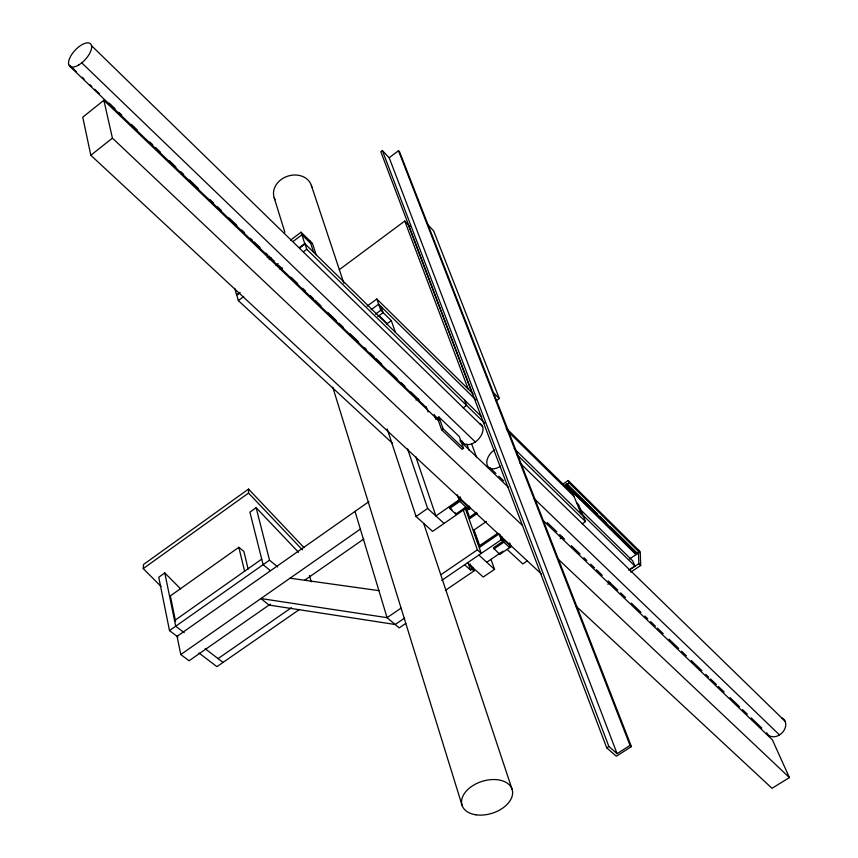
<?xml version="1.0" encoding="UTF-8"?>
<svg xmlns="http://www.w3.org/2000/svg" width="858" height="858" viewBox="0 0 858 858"><rect width="100%" height="100%" fill="white"/><g stroke="black" fill="none" stroke-linecap="round" stroke-linejoin="round"><path stroke-width="1.29" d="M302.402 549.839L248.53 493.071L248.53 489.081L143.554 564.457L143.243 568.597L161.057 586.464M438.685 420.602L103.872 100.289L82.765 117.171L90.809 155.266L541.355 573.948M90.809 155.266L112.419 138.138L103.872 100.289M389.189 157.754L382.368 150.547L380.813 151.727L606.745 747.865L616.312 756.209L631.413 746.599L399.624 151.941L398.487 150.74L389.189 157.754L617.106 753.656L630.051 745.409L631.413 746.599M267.235 257.711L269.358 256.113M290.519 240.165L301.104 232.196L312.441 243.329L316.109 254.697M269.08 259.545L271.192 257.947M293.457 241.184L301.941 234.802L310.735 243.436M239.725 292.374L236.529 294.766L234.792 288.417M275.954 265.154L278.078 263.556M299.388 247.554L304.719 243.554L301.104 232.196M240.068 292.825L236.872 295.216L238.342 300.6L392.514 443.318M299.732 248.005L305.062 244.004L306.746 249.303L484.663 423.069M238.342 300.6L243.683 296.589M280.019 269.337L282.164 267.739M303.539 251.705L306.746 249.303M339.242 269.712L404.761 221.053L410.049 226.512M367.138 306.124L376.834 299.002L473.069 393.822M371.074 309.738L378.646 304.193L475.997 399.967M375.418 314.189L380.759 310.285L376.834 299.002M377.81 316.538L383.151 312.634L381.027 306.542M386.679 324.024L391.312 320.645L380.759 310.285M143.243 568.597L248.53 493.071M180.588 588.845L164.8 572.93L158.751 577.252L169.498 630.587L177.928 637.001M298.498 552.262L256.145 507.711L249.914 512.151L263.106 564.682L270.345 570.624M415.991 400L418.082 398.52M248.144 569.058L243.844 551.415L238.824 547.307L170.356 595.892L175.59 621.385M437.43 417.996L438.878 416.977L459.234 436.497L463.556 448.337L462.108 449.356L441.656 429.847L437.43 417.996L439.275 419.776M463.32 407.722L466.58 405.416L464.586 400.085M441.656 429.847L443.114 428.818L438.878 416.977M174.549 620.591L261.711 559.148M169.498 630.587L269.509 560.177L256.145 507.711M496.181 400.75L499.313 398.541L433.633 230.834L428.131 225.086M368.876 501.683L177.07 636.346L180.791 654.536L189.06 660.778L270.399 604.107M180.791 654.536L360.349 529.075M304.461 580.362L363.824 539.006M467.245 507.432L432.582 531.37L416.066 516.484L427.638 508.44L407.593 448.906M218.061 658.601L291.355 607.743M299.517 609.437L216.913 666.655L199.002 653.024M465.98 507.057L455.823 514.071L449.689 508.44L449.281 507.25L459.459 500.203M449.689 508.44L461.336 500.386L460.017 496.675M458.129 496.45L459.877 501.394L468.683 509.566L470.141 508.558L469.262 506.091M477.466 513.288L469.991 518.436L469.015 517.524L476.49 512.387M498.519 534.298L480.105 546.878L479.118 545.978L473.552 530.298L486.454 521.439M562.687 484.287L568.21 480.523L640.25 551.758L640.679 565.519L630.737 572.114M629.375 559.041L636.035 554.611L565.433 484.631L566.741 483.74L597.125 513.717M640.679 565.519L638.824 563.695L638.395 549.924L639.435 552.348L637.312 553.764L567.02 484.438L569.197 482.947L568.21 480.523M479.118 545.978L497.543 533.386M441.066 574.603L477.348 549.839L463.084 509.491M401.029 608.15L387.065 617.674L260.918 598.552L269.015 605.062L395.163 624.495L404.665 618.039M441.763 580.383L502.67 538.781L501.769 536.314M493.811 549.023L503.85 542.181L503.41 540.99L493.382 547.833L499.678 554.418L511.132 546.643L509.759 542.942M464.65 564.789L470.581 570.12L472.007 569.154L470.248 564.103M445.399 590.347L473.97 570.935L472.651 567.138M486.743 562.247L503.056 551.158M405.802 623.401L399.185 627.895L387.065 617.674L355.019 511.4M490.98 559.384L494.551 569.358L483.226 577.037L467.492 562.848M527.209 560.96L522.812 563.931L507.142 549.431M560.21 538.674L562.408 537.183M582.207 523.809L585.51 521.578L578.571 504.633L576.587 502.691M565.433 484.631L635.746 553.914L637.011 553.067L637.312 553.764M629.375 569.733L634.909 566.065L632.7 560.832L579.429 508.612M607.861 584.234L610.07 582.764M628.871 570.291L638.824 563.695M606.745 747.865L608.901 746.492L617.106 753.656M543.168 520.549L772.372 739.821L789.424 777.573L772.028 788.298L575.718 605.866M290.058 578.195L378.914 590.647M184.18 632.689L175.708 626.222L164.8 572.93M205.159 648.734L223.048 662.408M269.509 560.177L277.713 566.945M472.007 569.154L473.97 570.935M427.638 508.44L444.09 523.423M478.882 555.083L494.551 569.358M477.348 549.839L481.295 553.442L465.197 508.054M449.281 507.25L451.909 509.663M473.552 530.298L474.528 531.199L480.105 546.878M461.336 500.386L470.141 508.558M502.67 538.781L511.132 546.643M112.419 138.138L522.511 525.482M558.558 559.523L789.424 777.573M443.114 428.818L463.556 448.337M69.584 65.176L76.351 71.654M82.153 77.209L84.084 79.065M89.886 84.62L91.817 86.465M94.712 89.243L99.549 93.876M109.213 103.132L115.015 108.687M118.887 112.387L121.782 115.165M131.446 124.421L137.248 129.976M149.818 142.01L152.713 144.787M155.62 147.565L160.446 152.188M169.144 160.521L175.911 166.999M180.748 171.632L183.644 174.41M189.446 179.966L198.144 188.288M209.749 199.399L213.61 203.099M217.482 206.81L221.343 210.51M229.086 217.911L236.819 225.322M241.645 229.944L244.551 232.722M250.343 238.277L252.284 240.133M254.215 241.977L260.017 247.533M265.819 253.089L267.75 254.944M269.68 256.789L274.517 261.422M278.378 265.122L282.25 268.822M290.948 277.155L297.715 283.633M302.552 288.267L305.448 291.044M310.285 295.667L313.181 298.445M315.111 300.3L320.913 305.856M327.681 312.333L336.379 320.667M339.285 323.445L343.146 327.145M349.914 333.623L358.612 341.956M364.414 347.511L366.345 349.356M370.216 353.056L374.077 356.767M376.019 358.612L381.81 364.167M388.577 370.645L397.275 378.979M401.147 382.679L405.008 386.39M410.81 391.934L419.508 400.268M490.111 467.878L495.913 473.434M498.82 476.211L503.646 480.845M547.168 522.511L556.842 531.778M559.738 534.555L564.575 539.178M571.342 545.667L580.051 554M583.912 557.7L586.818 560.478M590.69 564.189L594.551 567.889M596.492 569.744L602.295 575.3M608.097 580.855L617.76 590.111M620.666 592.889L625.503 597.522M631.306 603.077L640.969 612.344M644.841 616.044L647.747 618.822M650.643 621.6L655.48 626.233M657.41 628.088L663.213 633.644M669.015 639.199L678.689 648.455M681.584 651.233L686.421 655.866M691.258 660.499L701.898 670.677M705.769 674.388L708.665 677.166M710.606 679.021L716.409 684.577M718.339 686.421L724.141 691.977M729.944 697.533L739.617 706.799M742.513 709.577L747.35 714.21M751.222 717.91L761.85 728.099M69.434 65.969L426.405 407.668M435.113 416.001L437.044 417.857M460.263 440.079L463.159 442.857M459.974 440.969L508.354 487.247M81.757 62.849L475.321 441.945M534.266 498.723L779.504 734.941M91.527 45.667L482.593 426.587M520.066 463.095L785.081 721.224M517.009 454.665L585.51 521.578M378.914 315.508L387.494 323.916M582.518 514.779L634.909 566.065M304.719 243.554L481.831 416.945M514.264 448.68L583.333 516.248M507.142 430.609L574.013 496.407M599.978 516.527L606.627 523.09M610.424 526.833L637.011 553.067M506.199 428.185L573.026 493.972L581.338 514.307M569.197 482.947L639.435 552.348M493.479 392.75L499.313 398.541M248.53 489.081L304.075 547.672M635.746 553.914L636.035 554.611M566.741 483.74L567.02 484.438M398.487 150.74L630.051 745.409M382.368 150.547L608.901 746.492M408.29 224.699L471.954 392.728M404.761 221.053L468.211 389.039M471.568 443.736L476.662 457.55M509.266 546.428L509.695 547.608L501.233 539.757L498.97 533.59M466.763 444.004L469.069 450.278M499.935 534.459L501.319 538.223M499.249 553.228L499.678 554.418M467.803 507.089L468.683 509.566M434.148 414.403L435.939 419.433M466.891 509.706L469.991 518.436M465.476 507.55L469.015 517.524M426.254 406.853L428.035 411.883M457.335 494.851L459.116 499.882L435.896 515.958L415.755 456.617M391.312 320.645L395.441 332.432M455.405 512.88L455.823 514.071M468.393 563.803L470.581 570.12M311.347 185.403L343.886 283.312M423.777 523.627L512.119 789.371M387.173 428.903L416.066 516.484M309.899 240.83L313.545 252.188M274.185 197.78L284.877 232.325M332.743 387.151L462.13 805.533M309.513 575.557L311.218 581.863M238.824 547.307L244.627 571.256M782.024 718.039A11.004 8.526 -44.1 0 1 781.767 733.182A11.004 8.526 -44.1 0 1 766.687 732.732M500.471 466.173A12.72 8.205 -45.8 0 1 487.226 465.133A12.72 8.205 -45.8 0 1 494.326 449.957M275.032 199.721A19.584 16.13 -18.4 0 1 287.644 176.201A19.584 16.13 -18.4 0 1 311.84 187.462M479.686 423.52A12.881 8.151 -45.9 0 1 477.895 439.789A12.881 8.151 -45.9 0 1 462.044 441.001M475.922 814.8A26.276 16.72 -17.5 0 0 512.58 791.516A26.276 16.72 -17.5 0 0 472.747 785.681A26.276 16.72 -17.5 0 0 475.922 814.8M78.818 64.929A15.305 6.896 -47.1 0 0 90.68 43.973A15.305 6.896 -47.1 0 0 70.742 56.092A15.305 6.896 -47.1 0 0 78.818 64.929"/></g></svg>
